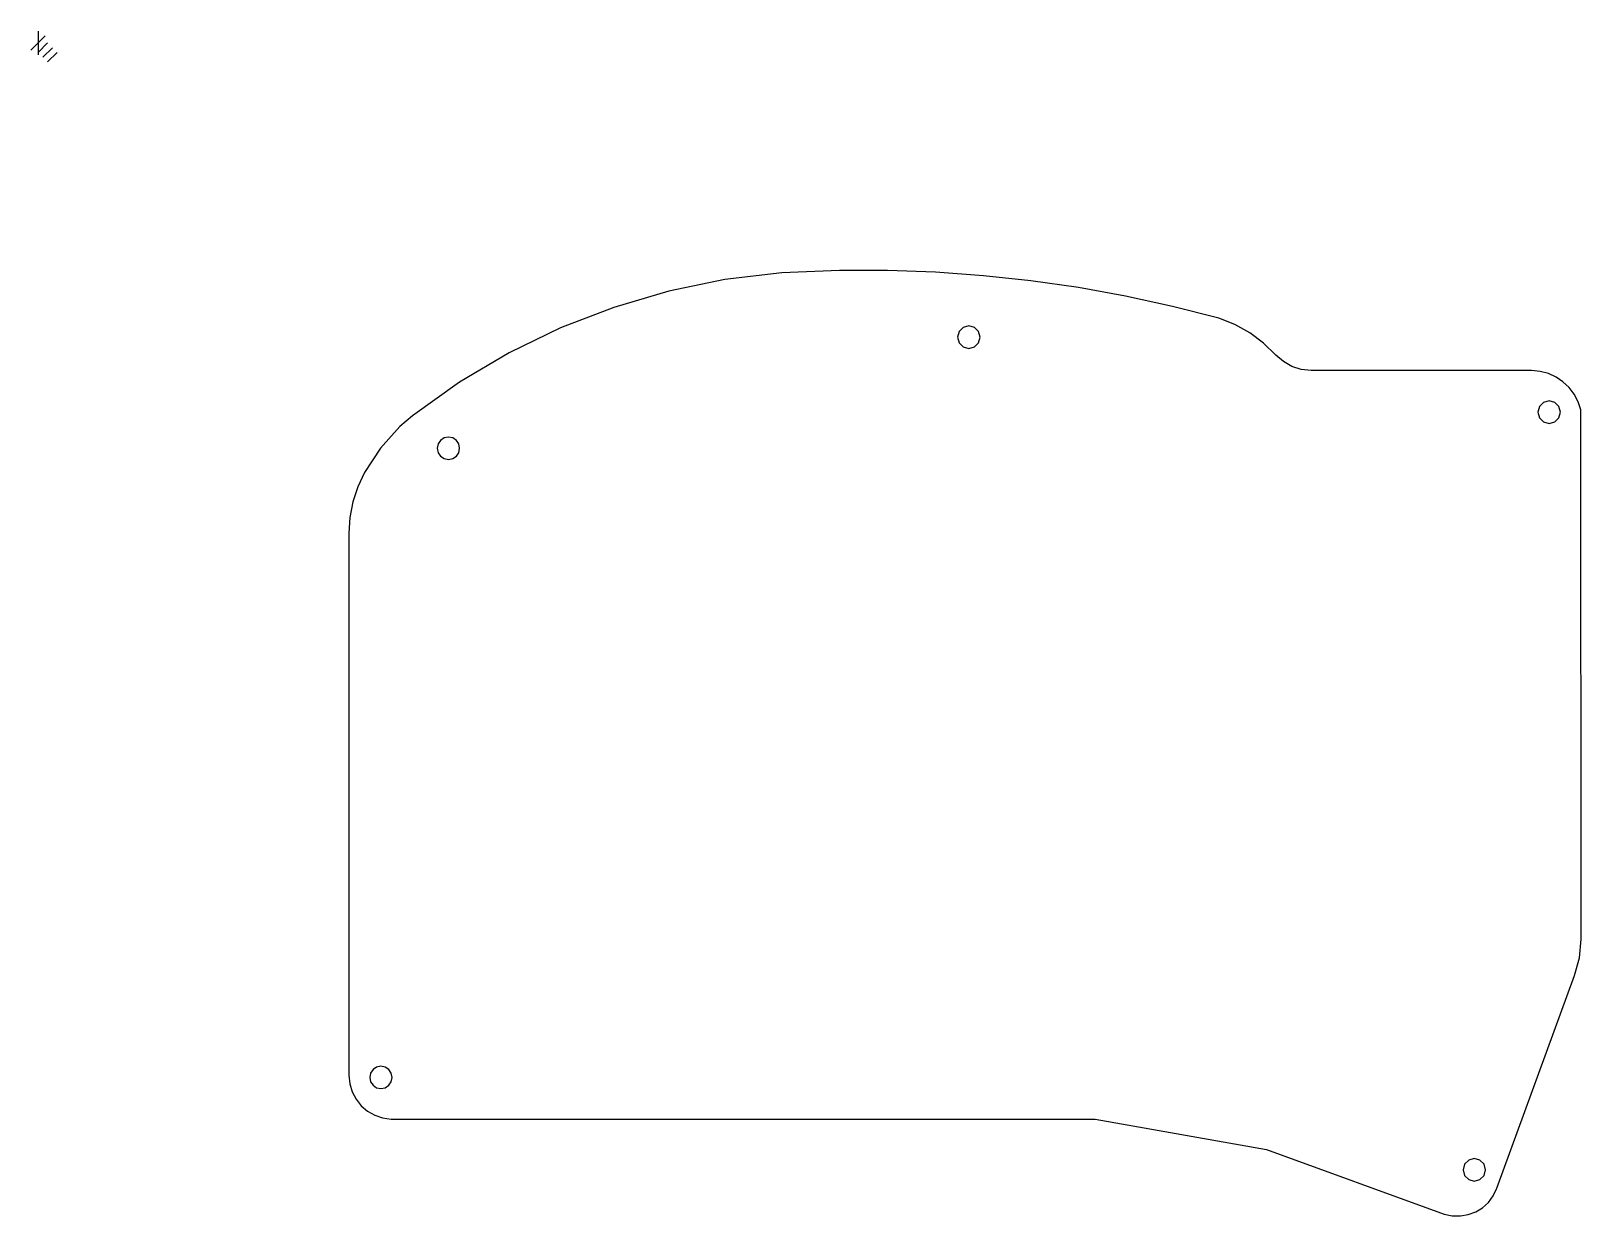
# Model space of a CAD drawing. Extents: x -1 to 171, y 167 to 298.
import ezdxf

# ---------------------------------------------------------------- set-up
doc = ezdxf.new("R2010")
doc.units = 0

msp = doc.modelspace()

# ---------------------------------------------------------------- linework, layer by layer
at = {"layer": 'Layer 1'}
for p, q in [((0, 298.323), (0, 295.677)), ((0.793749, 297.794), (-0.793749, 296.206)), ((1.05833, 297), (0, 295.94167)), ((1.5875, 296.471), (0.52917, 295.41267)), ((2.11666, 295.942), (1.05833, 294.88367)), ((76.319464, 270.700925), (70.084983, 269.414508)), ((82.660324, 271.469255), (76.319464, 270.700925)), ((89.07636, 271.7089), (82.660324, 271.469255)), ((94.40955, 271.709224), (89.07636, 271.7089)), ((99.734214, 271.518836), (94.40955, 271.709224)), ((105.045277, 271.138377), (99.734214, 271.518836)), ((110.337665, 270.568484), (105.045277, 271.138377)), ((115.606301, 269.809795), (110.337665, 270.568484)), ((70.084983, 269.414508), (63.988084, 267.620605)), ((120.846112, 268.862949), (115.606301, 269.809795)), ((126.052024, 267.728585), (120.846112, 268.862949)), ((63.988084, 267.620605), (58.059969, 265.329813)), ((131.21896, 266.40734), (126.052024, 267.728585)), ((58.059969, 265.329813), (52.331841, 262.552732)), ((102.807005, 265.38954), (102.34947, 264.932005)), ((103.43201, 265.55701), (102.807005, 265.38954)), ((104.057015, 265.38954), (103.43201, 265.55701)), ((104.51455, 264.932005), (104.057015, 265.38954)), ((132.999658, 265.712319), (131.21896, 266.40734)), ((134.664834, 264.790834), (132.999658, 265.712319)), ((102.34947, 264.932005), (102.182, 264.307)), ((102.182, 264.307), (102.34947, 263.681995)), ((102.182, 264.307), (102.182, 264.307)), ((102.34947, 263.681995), (102.807005, 263.22446)), ((104.057015, 263.22446), (104.51455, 263.681995)), ((104.68202, 264.307), (104.51455, 264.932005)), ((104.51455, 263.681995), (104.68202, 264.307)), ((136.193096, 263.656654), (134.664834, 264.790834)), ((137.56305, 262.32355), (136.193096, 263.656654)), ((52.331841, 262.552732), (46.834904, 259.299961)), ((102.807005, 263.22446), (103.43201, 263.05699)), ((103.43201, 263.05699), (104.057015, 263.22446)), ((138.389115, 261.590564), (137.56305, 262.32355)), ((139.338482, 261.049255), (138.389115, 261.590564)), ((140.37862, 260.713956), (139.338482, 261.049255)), ((141.477, 260.599), (140.37862, 260.713956)), ((165.961861, 260.5989), (141.477, 260.599)), ((166.92372, 260.503591), (165.961861, 260.5989)), ((167.837194, 260.255188), (166.92372, 260.503591)), ((168.687283, 259.865634), (167.837194, 260.255188)), ((46.834904, 259.299961), (41.60036, 255.5821)), ((169.458988, 259.346875), (168.687283, 259.865634)), ((170.13731, 258.710858), (169.458988, 259.346875)), ((170.707249, 257.969525), (170.13731, 258.710858)), ((167.301005, 257.05654), (166.84347, 256.599005)), ((167.92601, 257.22401), (167.301005, 257.05654)), ((168.551015, 257.05654), (167.92601, 257.22401)), ((169.00855, 256.599005), (168.551015, 257.05654)), ((171.153806, 257.134825), (170.707249, 257.969525)), ((171.461981, 256.2187), (171.153806, 257.134825)), ((41.60036, 255.5821), (40.18868, 254.36608)), ((166.84347, 256.599005), (166.676, 255.974)), ((166.676, 255.974), (166.84347, 255.348995)), ((166.676, 255.974), (166.676, 255.974)), ((166.84347, 255.348995), (167.301005, 254.89146)), ((168.551015, 254.89146), (169.00855, 255.348995)), ((169.17602, 255.974), (169.00855, 256.599005)), ((169.00855, 255.348995), (169.17602, 255.974)), ((171.464627, 197.4092), (171.461981, 256.2187)), ((40.18868, 254.36608), (38.036756, 251.969882)), ((167.301005, 254.89146), (167.92601, 254.72399)), ((167.92601, 254.72399), (168.551015, 254.89146)), ((38.036756, 251.969882), (36.27359, 249.27474)), ((44.444047, 252.445421), (44.3448, 251.96)), ((44.3448, 251.96), (44.444047, 251.474579)), ((44.3448, 251.96), (44.3448, 251.96)), ((44.712162, 252.841597), (44.444047, 252.445421)), ((45.109096, 253.108591), (44.712162, 252.841597)), ((45.594795, 253.206464), (45.109096, 253.108591)), ((46.080494, 253.108591), (45.594795, 253.206464)), ((46.477428, 252.841597), (46.080494, 253.108591)), ((46.745543, 252.445421), (46.477428, 252.841597)), ((46.84479, 251.96), (46.745543, 252.445421)), ((46.745543, 251.474579), (46.84479, 251.96)), ((44.444047, 251.474579), (44.712162, 251.078403)), ((44.712162, 251.078403), (45.109096, 250.811409)), ((45.109096, 250.811409), (45.594795, 250.713536)), ((45.594795, 250.713536), (46.080494, 250.811409)), ((46.080494, 250.811409), (46.477428, 251.078403)), ((46.477428, 251.078403), (46.745543, 251.474579)), ((36.27359, 249.27474), (35.522518, 247.679802)), ((35.522518, 247.679802), (34.979568, 246.009806)), ((34.979568, 246.009806), (34.649939, 244.28498)), ((34.649939, 244.28498), (34.53883, 242.52555)), ((34.53883, 242.52555), (34.534597, 182.31495)), ((171.284874, 195.36845), (171.464627, 197.4092)), ((170.75102, 193.39058), (171.284874, 195.36845)), ((162.12022, 169.74628), (170.75102, 193.39058)), ((37.215762, 182.951597), (36.947647, 182.555421)), ((37.612696, 183.218591), (37.215762, 182.951597)), ((38.098395, 183.316464), (37.612696, 183.218591)), ((38.584094, 183.218591), (38.098395, 183.316464)), ((38.981028, 182.951597), (38.584094, 183.218591)), ((39.249143, 182.555421), (38.981028, 182.951597)), ((34.534597, 182.31495), (34.629156, 181.353984)), ((34.629156, 181.353984), (34.90096, 180.45595)), ((36.947647, 182.555421), (36.8484, 182.07)), ((36.8484, 182.07), (36.947647, 181.584579)), ((36.8484, 182.07), (36.8484, 182.07)), ((36.947647, 181.584579), (37.215762, 181.188403)), ((37.215762, 181.188403), (37.612696, 180.921409)), ((37.612696, 180.921409), (38.098395, 180.823536)), ((38.098395, 180.823536), (38.584094, 180.921409)), ((38.584094, 180.921409), (38.981028, 181.188403)), ((38.981028, 181.188403), (39.249143, 181.584579)), ((39.34839, 182.07), (39.249143, 182.555421)), ((39.249143, 181.584579), (39.34839, 182.07)), ((34.90096, 180.45595), (35.331997, 179.63951)), ((35.331997, 179.63951), (35.904254, 178.923327)), ((35.904254, 178.923327), (36.599719, 178.326062)), ((36.599719, 178.326062), (37.400379, 177.866378)), ((37.400379, 177.866378), (38.288222, 177.562937)), ((38.288222, 177.562937), (39.245237, 177.4344)), ((39.245237, 177.4344), (117.483237, 177.43096)), ((117.483237, 177.43096), (136.525, 174.073)), ((136.525, 174.073), (156.2578, 166.88862)), ((158.52547, 172.425005), (158.358, 171.8)), ((158.983005, 172.88254), (158.52547, 172.425005)), ((159.60801, 173.05001), (158.983005, 172.88254)), ((160.233015, 172.88254), (159.60801, 173.05001)), ((160.69055, 172.425005), (160.233015, 172.88254)), ((160.85802, 171.8), (160.69055, 172.425005)), ((158.358, 171.8), (158.52547, 171.174995)), ((158.358, 171.8), (158.358, 171.8)), ((158.52547, 171.174995), (158.983005, 170.71746)), ((158.983005, 170.71746), (159.60801, 170.54999)), ((159.60801, 170.54999), (160.233015, 170.71746)), ((160.233015, 170.71746), (160.69055, 171.174995)), ((160.69055, 171.174995), (160.85802, 171.8)), ((161.176669, 168.188201), (161.718062, 168.909664)), ((161.718062, 168.909664), (162.12022, 169.74628)), ((158.940902, 166.823832), (159.765705, 167.134374)), ((159.765705, 167.134374), (160.518422, 167.5928)), ((160.518422, 167.5928), (161.176669, 168.188201)), ((156.2578, 166.88862), (157.164566, 166.690044)), ((157.164566, 166.690044), (158.066394, 166.672085)), ((158.066394, 166.672085), (158.940902, 166.823832))]:
    msp.add_line(p, q, dxfattribs=at)

doc.saveas('drawing.dxf')
